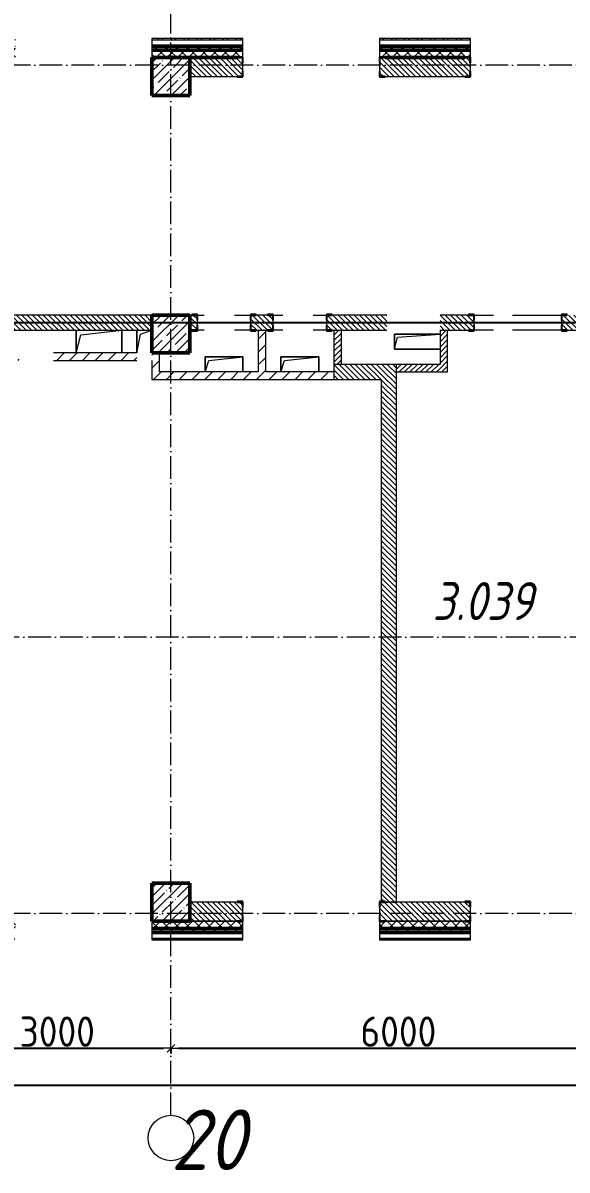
# Model space of a CAD drawing. Header units: millimetres. Extents: x -401725 to 250493, y 305116 to 802890.
# Drawn here: x 169527 to 176704, y 453809 to 468954 of the extents above; entities that cross this region are included whole.
import ezdxf

# ---------------------------------------------------------------- set-up
doc = ezdxf.new("R2010")
doc.units = ezdxf.units.MM
doc.linetypes.add('50_200_ШТРИХ_1Т_ш5_п1_п1_', pattern=[700, 500, -100, 0, -100])
for name, color, linetype, lineweight in [('A-____-____-DIMS', 7, 'Continuous', 9), ('A-FLOR-____-OTLN', 7, 'Continuous', 9), ('A-GENM-____-MCUT', 7, 'Continuous', 25), ('A-GENM-____-OTLN', 7, 'Continuous', 9), ('A-GENM-____-OTLN-1', 7, 'Continuous', 25), ('A-WALL-____-MCUT-2', 7, 'Continuous', 50), ('A-WALL-____-MCUT-3', 7, 'Continuous', 9), ('A-WALL-____-PATT-1', 7, 'Continuous', 9), ('A-WALL-FNSH-MCUT-1', 7, 'Continuous', 9), ('I-WALL-____-OTLN', 7, 'Continuous', 9), ('S-COLS-____-MCUT', 7, 'Continuous', 50), ('S-COLS-____-OTLN', 7, 'Continuous', 9), ('S-GRID-____-IDEN', 7, 'Continuous', 9), ('S-GRID-____-OTLN-1', 7, '50_200_ШТРИХ_1Т_ш5_п1_п1_', 9), ('Марки помещений', 7, 'Continuous', 9)]:
    doc.layers.add(name, color=color, linetype=linetype, lineweight=lineweight)
doc.styles.add('ISOCPEUR_I', font='isocpeui.ttf', dxfattribs={"width": 0.9, "height": 2.5})
doc.styles.add('ISOCPEUR_I_2', font='isocpeui.ttf', dxfattribs={"width": 0.85, "height": 2.3})
doc.styles.add('СПДС', font='isocpeur.ttf', dxfattribs={"width": 0.9})
doc.dimstyles.new('Размера А3', dxfattribs={"dimtxt": 200, "dimasz": 100, "dimexe": 70, "dimexo": 100, "dimgap": 20, "dimtad": 1, "dimdec": 0, "dimrnd": 10, "dimzin": 0, "dimdsep": 46, "dimtxsty": 'СПДС', "dimblk": 'ARROWHEAD_6', "dimcen": 1, "dimclrd": 256, "dimclre": 256, "dimclrt": 256, "dimazin": 0, "dimtfac": 1, "dimtdec": 0, "dimtmove": 2, "dimatfit": 3, "dimfxl": 1, "dimtolj": 1, "dimtzin": 0, "dimarcsym": 0})
pattern_1 = [(135, (142429.057, 459015.94), (-35.35534, -35.35534), [])]
pattern_2 = [(45, (142429.06, 459015.94), (-70.71068, 70.71068), []), (135, (142429.06, 459015.94), (-70.71068, -70.71068), [])]
pattern_3 = [(45, (142429.06, 459015.94), (-84.8528, 84.8528), [])]
pattern_4 = [(45, (142429.057, 459015.94), (-35.35534, 35.35534), [])]
pattern_5 = [(45, (142429.06, 459015.94), (-85.5366, 85.5366), []), (45, (142486.08, 459015.94), (-85.5366, 85.5366), [])]

# ---------------------------------------------------------------- blocks, each defined once
blk = doc.blocks.new('BSC_Колонна _Прямоугольная - 500х500-V74-АР1_План отверстий 3 этажа в осях 1-64_А-ГГ')
at = {"layer": 'S-COLS-____-OTLN'}
h = blk.add_hatch(dxfattribs=at)
h.set_pattern_fill('FP_111', color=256, style=0, pattern_type=2)
h.set_pattern_definition([(45, (-29050, 1668.96), (-114.04925, 114.04925), []), (45, (-28935.95, 1668.96), (-114.04925, 114.04925), [201.613, -40.323, 3.353, -36.97])])
h.paths.add_polyline_path([(-250, -250), (250, -250), (250, 250), (-250, 250)], flags=0)
at = {"layer": 'S-COLS-____-MCUT'}
for p, q in [((250, 250), (-250, 250)), ((-250, 250), (-250, -250)), ((250, -250), (250, 250)), ((-250, -250), (250, -250))]:
    blk.add_line(p, q, dxfattribs=at)
blk = doc.blocks.new('BSC_Колонна _Прямоугольная - 500х500-V75-АР1_План отверстий 3 этажа в осях 1-64_А-ГГ')
at = {"layer": 'S-COLS-____-OTLN'}
h = blk.add_hatch(dxfattribs=at)
h.set_pattern_fill('FP_112', color=256, style=0, pattern_type=2)
h.set_pattern_definition([(45, (-29050, -5831.04), (-114.04925, 114.04925), []), (45, (-28935.95, -5831.04), (-114.04925, 114.04925), [201.613, -40.323, 3.353, -36.97])])
h.paths.add_polyline_path([(-250, -250), (250, -250), (250, 250), (-250, 250)], flags=0)
at = {"layer": 'S-COLS-____-MCUT'}
for p, q in [((250, 250), (-250, 250)), ((-250, 250), (-250, -250)), ((250, -250), (250, 250)), ((-250, -250), (250, -250))]:
    blk.add_line(p, q, dxfattribs=at)
blk = doc.blocks.new('Фахверк_СКБ_Уголок - 250_2700-27497298-АР1_План отверстий 3 этажа в осях 1-64_А-ГГ')
at = {"layer": 'A-GENM-____-MCUT'}
for p, q in [((200, 181), (125, 181)), ((125, 181), (125, 106)), ((131, 106), (131, 175)), ((131, 175), (200, 175)), ((200, 175), (200, 181)), ((125, 106), (131, 106)), ((131, -6), (125, -6)), ((125, -6), (125, -81)), ((125, -81), (200, -81)), ((131, -75), (131, -6)), ((200, -75), (131, -75)), ((200, -81), (200, -75))]:
    blk.add_line(p, q, dxfattribs=at)
blk = doc.blocks.new('Фахверк_СКБ_Уголок - 200_3960_зеркало-28268689-АР1_План отверстий 3 этажа в осях 1-64_А-ГГ')
at = {"layer": 'A-GENM-____-MCUT'}
for p, q in [((200, 156), (125, 156)), ((125, 156), (125, 81)), ((200, 150), (200, 156)), ((125, 81), (131, 81)), ((131, 19), (125, 19)), ((125, 19), (125, -56)), ((131, 81), (131, 150)), ((131, 150), (200, 150)), ((131, -50), (131, 19)), ((125, -56), (200, -56)), ((200, -50), (131, -50)), ((200, -56), (200, -50))]:
    blk.add_line(p, q, dxfattribs=at)
blk = doc.blocks.new('Фахверк_СКБ_Уголок - 200_3960-28268576-АР1_План отверстий 3 этажа в осях 1-64_А-ГГ')
at = {"layer": 'A-GENM-____-MCUT'}
for p, q in [((200, 156), (125, 156)), ((125, 156), (125, 81)), ((200, 150), (200, 156)), ((125, 81), (131, 81)), ((131, 19), (125, 19)), ((125, 19), (125, -56)), ((131, 81), (131, 150)), ((131, 150), (200, 150)), ((131, -50), (131, 19)), ((125, -56), (200, -56)), ((200, -50), (131, -50)), ((200, -56), (200, -50))]:
    blk.add_line(p, q, dxfattribs=at)
blk = doc.blocks.new('154_Стойка_СКБ_Уголок - СМ-2180_200-28268025-АР1_План отверстий 3 этажа в осях 1-64_А-ГГ')
at = {"layer": 'A-GENM-____-MCUT'}
for p, q in [((125, 156), (125, 81)), ((200, 156), (125, 156)), ((200, 150), (200, 156)), ((125, 81), (131, 81)), ((131, 19), (125, 19)), ((125, 19), (125, -56)), ((131, 81), (131, 150)), ((131, 150), (200, 150)), ((131, -50), (131, 19)), ((125, -56), (200, -56)), ((200, -50), (131, -50)), ((200, -56), (200, -50))]:
    blk.add_line(p, q, dxfattribs=at)
blk = doc.blocks.new('AR_Отверстие прямоугольное _в плите_ - AR_Отверстие прямоугольное _в плите_-V167-АР1_План отверстий 3 этажа в осях 1-64_А-ГГ')
at = {"layer": 'A-GENM-____-OTLN'}
for p, q in [((250, 100), (-250, 100)), ((-250, 100), (-250, -100)), ((-250, -100), (-200, 50)), ((-200, 50), (250, 100)), ((250, -100), (250, 100))]:
    blk.add_line(p, q, dxfattribs=at)
blk = doc.blocks.new('AR_Отверстие прямоугольное _в плите_ - AR_Отверстие прямоугольное _в плите_-V173-АР1_План отверстий 3 этажа в осях 1-64_А-ГГ')
at = {"layer": 'A-GENM-____-OTLN'}
for p, q in [((300, 100), (-300, 100)), ((-300, 100), (-300, -100)), ((-300, -100), (-260, 60)), ((-260, 60), (300, 100)), ((-300, -100), (300, -100))]:
    blk.add_line(p, q, dxfattribs=at)
blk = doc.blocks.new('AR_Отверстие прямоугольное _в плите_ - AR_Отверстие прямоугольное _в плите_-V190-АР1_План отверстий 3 этажа в осях 1-64_А-ГГ')
at = {"layer": 'A-GENM-____-OTLN'}
for p, q in [((-100, 150), (-100, -150)), ((-100, -150), (-50, 100)), ((-50, 100), (100, 150))]:
    blk.add_line(p, q, dxfattribs=at)
blk = doc.blocks.new('AR_Отверстие прямоугольное _в плите_ - AR_Отверстие прямоугольное _в плите_-V194-АР1_План отверстий 3 этажа в осях 1-64_А-ГГ')
at = {"layer": 'A-GENM-____-OTLN'}
for p, q in [((-300, 150), (-300, -150)), ((-300, -150), (-240, 90)), ((-240, 90), (300, 150)), ((300, -150), (300, 150))]:
    blk.add_line(p, q, dxfattribs=at)
blk = doc.blocks.new('Ось сетки - Круг_Ø6_00__ISO-2_5_0_9K_-25732049-АР1_План отверстий 3 этажа в осях 1-64_А-ГГ')
at = {"layer": 'S-GRID-____-IDEN'}
blk.add_circle((0, 0), 3, dxfattribs=at)
blk = doc.blocks.new('ARROWHEAD_6')
at = {"color": 0, "linetype": 'Continuous'}
for p, q in [((0, 0), (-1, 0)), ((-0.5, -0.5), (0.5, 0.5))]:
    blk.add_line(p, q, dxfattribs=at)
blk = doc.blocks.new('*D2522')
at = {"layer": 'A-____-____-DIMS', "lineweight": -2, "transparency": 16777216}
for p, q in [((168479, 455423), (168479, 455347)), ((168579, 455417), (171379, 455417)), ((171479, 455423), (171479, 455347))]:
    blk.add_line(p, q, dxfattribs=at)
at = {"layer": 'Defpoints', "color": 0, "transparency": 16777216}
for p in [(168479, 455523), (171479, 455523), (171479, 455417)]:
    blk.add_point(p, dxfattribs=at)
at = {"layer": 'A-____-____-DIMS', "lineweight": -2, "transparency": 16777216, "xscale": 100, "yscale": 100, "zscale": 100, "rotation": 180}
blk.add_blockref('ARROWHEAD_6', (168479, 455417), dxfattribs=at)
at = {"layer": 'A-____-____-DIMS', "lineweight": -2, "transparency": 16777216, "xscale": 100, "yscale": 100, "zscale": 100}
blk.add_blockref('ARROWHEAD_6', (171479, 455417), dxfattribs=at)
at = {"layer": 'A-____-____-DIMS', "transparency": 16777216, "insert": (169979, 455637), "char_height": 400, "attachment_point": 5, "style": 'СПДС'}
blk.add_mtext('\\A1;3000', dxfattribs=at)
blk = doc.blocks.new('*D2523')
at = {"layer": 'A-____-____-DIMS', "lineweight": -2, "transparency": 16777216}
for p, q in [((171479, 455423), (171479, 455347)), ((171579, 455417), (177379, 455417)), ((177479, 455423), (177479, 455347))]:
    blk.add_line(p, q, dxfattribs=at)
at = {"layer": 'Defpoints', "color": 0, "transparency": 16777216}
for p in [(171479, 455523), (177479, 455523), (177479, 455417)]:
    blk.add_point(p, dxfattribs=at)
at = {"layer": 'A-____-____-DIMS', "lineweight": -2, "transparency": 16777216, "xscale": 100, "yscale": 100, "zscale": 100, "rotation": 180}
blk.add_blockref('ARROWHEAD_6', (171479, 455417), dxfattribs=at)
at = {"layer": 'A-____-____-DIMS', "lineweight": -2, "transparency": 16777216, "xscale": 100, "yscale": 100, "zscale": 100}
blk.add_blockref('ARROWHEAD_6', (177479, 455417), dxfattribs=at)
at = {"layer": 'A-____-____-DIMS', "transparency": 16777216, "insert": (174479, 455637), "char_height": 400, "attachment_point": 5, "style": 'СПДС'}
blk.add_mtext('\\A1;6000', dxfattribs=at)
blk = doc.blocks.new('*D2543')
at = {"layer": 'A-____-____-DIMS', "lineweight": -2, "transparency": 16777216}
for p, q in [((140079, 454935), (140079, 454859)), ((140179, 454929), (243479, 454929)), ((243579, 454935), (243579, 454859))]:
    blk.add_line(p, q, dxfattribs=at)
at = {"layer": 'Defpoints', "color": 0, "transparency": 16777216}
for p in [(140079, 455035), (243579, 455035), (243579, 454929)]:
    blk.add_point(p, dxfattribs=at)
at = {"layer": 'A-____-____-DIMS', "lineweight": -2, "transparency": 16777216, "xscale": 100, "yscale": 100, "zscale": 100, "rotation": 180}
blk.add_blockref('ARROWHEAD_6', (140079, 454929), dxfattribs=at)
at = {"layer": 'A-____-____-DIMS', "lineweight": -2, "transparency": 16777216, "xscale": 100, "yscale": 100, "zscale": 100}
blk.add_blockref('ARROWHEAD_6', (243579, 454929), dxfattribs=at)
at = {"layer": 'A-____-____-DIMS', "transparency": 16777216, "insert": (191829, 455149), "char_height": 400, "attachment_point": 5, "style": 'СПДС'}
blk.add_mtext('\\A1;103500', dxfattribs=at)

msp = doc.modelspace()

# ---------------------------------------------------------------- hatches: boundary and pattern name
at = {"layer": 'A-WALL-____-PATT-1'}
h = msp.add_hatch(dxfattribs=at)
h.set_pattern_fill('FP_3', color=256, style=0, pattern_type=2)
h.set_pattern_definition(pattern_5)
h.paths.add_polyline_path([(180744.0567, 468726.983), (180744.0567, 468746.983), (180229.0567, 468746.983), (180229.0567, 468726.983)], flags=0)
h.paths.add_polyline_path([(177229.0567, 468726.983), (178429.0567, 468726.983), (178429.0567, 468746.983), (177229.0567, 468746.983)], flags=0)
h.paths.add_polyline_path([(175429.0567, 468726.983), (175429.0567, 468746.983), (174229.0567, 468746.983), (174229.737, 468726.983)], flags=0)
h.paths.add_polyline_path([(172429.0567, 468726.983), (172429.0567, 468746.983), (171229.0567, 468746.983), (171229.0567, 468726.983)], flags=0)
h.paths.add_polyline_path([(169429.0567, 468726.983), (169429.0567, 468746.983), (166279.0567, 468746.983), (166279.0567, 468726.983), (167159.8799, 468726.983)], flags=0)
h = msp.add_hatch(dxfattribs=at)
h.set_pattern_fill('FP_1', color=256, style=0, pattern_type=2)
h.set_pattern_definition(pattern_2)
h.paths.add_polyline_path([(216779.0567, 468596.983), (216779.0567, 468646.983), (210429.0567, 468646.983), (210429.0567, 468596.983), (216648.8799, 468596.983)], flags=0)
h.paths.add_polyline_path([(202509.1656, 468596.983), (202629.0567, 468596.983), (202629.0567, 468646.983), (201429.0567, 468646.983), (201429.0567, 468596.983)], flags=0)
h.paths.add_polyline_path([(199629.0567, 468596.983), (199629.0567, 468646.983), (198429.0567, 468646.983), (198429.0567, 468596.983), (198974.237, 468596.983)], flags=0)
h.paths.add_polyline_path([(196629.0567, 468596.983), (196629.0567, 468646.983), (195429.0567, 468646.983), (195429.0567, 468596.983), (195439.3085, 468596.983)], flags=0)
h.paths.add_polyline_path([(193629.0567, 468596.983), (193629.0567, 468646.983), (192429.0567, 468646.983), (192429.0567, 468596.983)], flags=0)
h.paths.add_polyline_path([(189429.0567, 468596.983), (190629.0567, 468596.983), (190629.0567, 468646.983), (189429.0567, 468646.983)], flags=0)
h.paths.add_polyline_path([(187629.0567, 468596.983), (187629.0567, 468646.983), (186429.0567, 468646.983), (186429.0567, 468596.983), (186601.987, 468596.983)], flags=0)
h.paths.add_polyline_path([(184629.0567, 468596.983), (184629.0567, 468646.983), (183429.0567, 468646.983), (183429.0567, 468596.983)], flags=0)
h.paths.add_polyline_path([(181299.5942, 468596.983), (181629.0567, 468596.983), (181629.0567, 468646.983), (180229.0567, 468646.983), (180229.0567, 468596.983)], flags=0)
h.paths.add_polyline_path([(177229.0567, 468596.983), (178429.0567, 468596.983), (178429.0567, 468646.983), (177229.0567, 468646.983)], flags=0)
h.paths.add_polyline_path([(175429.0567, 468596.983), (175429.0567, 468646.983), (174229.0567, 468646.983), (174229.737, 468596.983)], flags=0)
h.paths.add_polyline_path([(172429.0567, 468596.983), (172429.0567, 468646.983), (171229.0567, 468646.983), (171229.0567, 468596.983)], flags=0)
h.paths.add_polyline_path([(169429.0567, 468596.983), (169429.0567, 468646.983), (166259.0567, 468646.983), (166259.0567, 468596.983), (167159.8799, 468596.983)], flags=0)
h = msp.add_hatch(dxfattribs=at)
h.set_pattern_fill('FP_1', color=256, style=0, pattern_type=2)
h.set_pattern_definition(pattern_2)
h.paths.add_polyline_path([(216779.0567, 468496.983), (216779.0567, 468596.983), (210429.0567, 468596.983), (210429.0567, 468502.983), (210504.0567, 468502.983), (210504.0567, 468496.983), (216648.8799, 468496.983)], flags=0)
h.paths.add_polyline_path([(202509.1656, 468496.983), (202554.0567, 468496.983), (202554.0567, 468502.983), (202629.0567, 468502.983), (202629.0567, 468596.983), (201429.0567, 468596.983), (201429.0567, 468502.983), (201504.0567, 468502.983), (201504.0567, 468496.983), (202279.0567, 468496.983)], flags=0)
h.paths.add_polyline_path([(199554.0567, 468496.983), (199554.0567, 468502.983), (199629.0567, 468502.983), (199629.0567, 468596.983), (198429.0567, 468596.983), (198429.0567, 468502.983), (198504.0567, 468502.983), (198504.0567, 468496.983), (198974.237, 468496.983)], flags=0)
h.paths.add_polyline_path([(196554.0567, 468496.983), (196554.0567, 468502.983), (196629.0567, 468502.983), (196629.0567, 468596.983), (195429.0567, 468596.983), (195429.0567, 468502.983), (195504.0567, 468502.983), (195504.0567, 468496.983), (196279.0567, 468496.983)], flags=0)
h.paths.add_polyline_path([(193554.0567, 468496.983), (193554.0567, 468502.983), (193629.0567, 468502.983), (193629.0567, 468596.983), (192429.0567, 468596.983), (192429.0567, 468502.983), (192504.0567, 468502.983), (192504.0567, 468496.983), (192779.0567, 468496.983)], flags=0)
h.paths.add_polyline_path([(190554.0567, 468496.983), (190554.0567, 468502.983), (190629.0567, 468502.983), (190629.0567, 468596.983), (189429.0567, 468596.983), (189429.0567, 468502.983), (189504.0567, 468502.983), (189504.0567, 468496.983), (190136.9156, 468496.983)], flags=0)
h.paths.add_polyline_path([(186504.0567, 468496.983), (187554.0567, 468496.983), (187554.0567, 468502.983), (187629.0567, 468502.983), (187629.0567, 468596.983), (186429.0567, 468596.983), (186429.0567, 468502.983), (186504.0567, 468502.983)], flags=0)
h.paths.add_polyline_path([(183779.0567, 468496.983), (184554.0567, 468496.983), (184554.0567, 468502.983), (184629.0567, 468502.983), (184629.0567, 468596.983), (183429.0567, 468596.983), (183429.0567, 468502.983), (183504.0567, 468502.983), (183504.0567, 468496.983)], flags=0)
h.paths.add_polyline_path([(181299.5942, 468496.983), (181554.0567, 468496.983), (181554.0567, 468502.983), (181629.0567, 468502.983), (181629.0567, 468596.983), (180229.0567, 468596.983), (180229.0567, 468496.983), (181279.0567, 468496.983)], flags=0)
h.paths.add_polyline_path([(177764.6656, 468496.983), (178354.0567, 468496.983), (178354.0567, 468502.983), (178429.0567, 468502.983), (178429.0567, 468596.983), (177229.0567, 468596.983), (177229.0567, 468496.983), (177729.0567, 468496.983)], flags=0)
h.paths.add_polyline_path([(175354.0567, 468496.983), (175354.0567, 468502.983), (175429.0567, 468502.983), (175429.0567, 468596.983), (174229.0567, 468596.983), (174229.737, 468502.983), (174304.0567, 468502.983), (174304.0567, 468496.983)], flags=0)
h.paths.add_polyline_path([(172354.0567, 468496.983), (172354.0567, 468502.983), (172429.0567, 468502.983), (172429.0567, 468596.983), (171229.0567, 468596.983), (171229.0567, 468496.983), (171729.0567, 468496.983)], flags=0)
h.paths.add_polyline_path([(169354.0567, 468496.983), (169354.0567, 468502.983), (169429.0567, 468502.983), (169429.0567, 468596.983), (166259.0567, 468596.983), (166259.0567, 468496.983), (168729.0567, 468496.983)], flags=0)
h = msp.add_hatch(dxfattribs=at)
h.set_pattern_fill('FP_6', color=256, style=0, pattern_type=2)
h.set_pattern_definition(pattern_1)
h.paths.add_polyline_path([(174235.0567, 468246.983), (175423.0567, 468246.983), (175423.0567, 468315.983), (175429.0567, 468315.983), (175429.0567, 468427.983), (175423.0567, 468427.983), (175423.0567, 468496.983), (174235.0567, 468496.983), (174235.0567, 468427.983), (174229.0567, 468427.983), (174229.737, 468315.983), (174235.0567, 468315.983), (174235.0567, 468248.233)], flags=0)
h.paths.add_polyline_path([(172354.0567, 468246.983), (172423.0567, 468246.983), (172423.0567, 468315.983), (172429.0567, 468315.983), (172429.0567, 468427.983), (172423.0567, 468427.983), (172423.0567, 468496.983), (171729.0567, 468496.983), (171729.0567, 468246.983)], flags=0)
h = msp.add_hatch(dxfattribs=at)
h.set_pattern_fill('FP_6', color=256, style=0, pattern_type=2)
h.set_pattern_definition(pattern_1)
h.paths.add_polyline_path([(171229.0567, 464896.983), (171229.0567, 465096.983), (168729.0567, 465096.983), (168729.0567, 464896.983), (170694.8084, 464896.983)], flags=0)
h = msp.add_hatch(dxfattribs=at)
h.set_pattern_fill('FP_6', color=256, style=0, pattern_type=2)
h.set_pattern_definition(pattern_1)
h.paths.add_polyline_path([(176704.0567, 464896.983), (177229.0567, 464896.983), (177229.0567, 465096.983), (176635.0567, 465096.983), (176635.0567, 465027.983), (176629.0567, 465027.983), (176629.0567, 464965.983), (176635.0567, 464965.983), (176635.0567, 464896.983)], flags=0)
h.paths.add_polyline_path([(175404.0567, 464896.983), (175473.0567, 464896.983), (175473.0567, 464965.983), (175479.0567, 464965.983), (175479.0567, 465027.983), (175473.0567, 465027.983), (175473.0567, 465096.983), (175029.0567, 465096.983), (175029.0567, 464896.983)], flags=0)
h.paths.add_polyline_path([(174329.0567, 464896.983), (174329.0567, 465096.983), (173535.0567, 465096.983), (173535.0567, 465027.983), (173529.0567, 465027.983), (173529.0567, 464965.983), (173535.0567, 464965.983), (173535.0567, 464896.983), (174229.737, 464896.983)], flags=0)
h.paths.add_polyline_path([(172604.0567, 464896.983), (172823.0567, 464896.983), (172823.0567, 464965.983), (172829.0567, 464965.983), (172829.0567, 465027.983), (172823.0567, 465027.983), (172823.0567, 465096.983), (172535.0567, 465096.983), (172535.0567, 465027.983), (172529.0567, 465027.983), (172529.0567, 464965.983), (172535.0567, 464965.983), (172535.0567, 464896.983)], flags=0)
h.paths.add_polyline_path([(171729.0567, 464896.983), (171823.0567, 464896.983), (171823.0567, 464965.983), (171829.0567, 464965.983), (171829.0567, 465027.983), (171823.0567, 465027.983), (171823.0567, 465096.983), (171729.0567, 465096.983), (171729.0567, 464990.983)], flags=0)
h = msp.add_hatch(dxfattribs=at)
h.set_pattern_fill('FP_4', color=256, style=0, pattern_type=2)
h.set_pattern_definition(pattern_3)
h.paths.add_polyline_path([(172729.0567, 464346.983), (172729.0567, 464896.983), (172629.0567, 464896.983), (172629.0567, 464346.983)], flags=0)
h = msp.add_hatch(dxfattribs=at)
h.set_pattern_fill('FP_5', color=256, style=0, pattern_type=2)
h.set_pattern_definition(pattern_4)
h.paths.add_polyline_path([(173729.0567, 464446.983), (173729.0567, 464896.983), (173629.0567, 464896.983), (173629.0567, 464446.983)], flags=0)
h = msp.add_hatch(dxfattribs=at)
h.set_pattern_fill('FP_5', color=256, style=0, pattern_type=2)
h.set_pattern_definition(pattern_4)
h.paths.add_polyline_path([(175129.0567, 464346.983), (175129.0567, 464896.983), (175029.0567, 464896.983), (175029.0567, 464346.983)], flags=0)
h = msp.add_hatch(dxfattribs=at)
h.set_pattern_fill('FP_4', color=256, style=0, pattern_type=2)
h.set_pattern_definition(pattern_3)
h.paths.add_polyline_path([(168729.0567, 464496.983), (169479.0567, 464496.983), (169479.0567, 464596.983), (168229.0567, 464596.983), (168229.0567, 464496.983)], flags=0)
h.paths.add_polyline_path([(169929.0567, 464496.983), (171029.0567, 464496.983), (171029.0567, 464596.983), (169929.0567, 464596.983)], flags=0)
h = msp.add_hatch(dxfattribs=at)
h.set_pattern_fill('FP_4', color=256, style=0, pattern_type=2)
h.set_pattern_definition(pattern_3)
h.paths.add_polyline_path([(171329.0567, 464346.983), (171329.0567, 464596.983), (171229.0567, 464596.983), (171229.0567, 464346.983)], flags=0)
h = msp.add_hatch(dxfattribs=at)
h.set_pattern_fill('FP_4', color=256, style=0, pattern_type=2)
h.set_pattern_definition(pattern_3)
h.paths.add_polyline_path([(172462.2727, 464246.983), (173629.0567, 464246.983), (173629.0567, 464346.983), (171229.0567, 464346.983), (171229.0567, 464246.983)], flags=0)
h = msp.add_hatch(dxfattribs=at)
h.set_pattern_fill('FP_6', color=256, style=0, pattern_type=2)
h.set_pattern_definition(pattern_1)
h.paths.add_polyline_path([(174254.0567, 464246.983), (174254.0567, 464446.983), (173629.0567, 464446.983), (173629.0567, 464246.983), (174229.737, 464246.983)], flags=0)
h = msp.add_hatch(dxfattribs=at)
h.set_pattern_fill('FP_6', color=256, style=0, pattern_type=2)
h.set_pattern_definition(pattern_1)
h.paths.add_polyline_path([(174454.0567, 457346.983), (174454.0567, 464446.983), (174254.0567, 464446.983), (174254.0567, 457352.983), (174304.0567, 457352.983), (174304.0567, 457346.983)], flags=0)
h = msp.add_hatch(dxfattribs=at)
h.set_pattern_fill('FP_5', color=256, style=0, pattern_type=2)
h.set_pattern_definition(pattern_4)
h.paths.add_polyline_path([(175029.0567, 464346.983), (175029.0567, 464446.983), (174454.0567, 464446.983), (174454.0567, 464346.983)], flags=0)
h = msp.add_hatch(dxfattribs=at)
h.set_pattern_fill('FP_6', color=256, style=0, pattern_type=2)
h.set_pattern_definition(pattern_1)
h.paths.add_polyline_path([(174235.0567, 457096.983), (175423.0567, 457096.983), (175423.0567, 457165.983), (175429.0567, 457165.983), (175429.0567, 457277.983), (175423.0567, 457277.983), (175423.0567, 457346.983), (174235.0567, 457346.983), (174235.0567, 457277.983), (174229.0567, 457277.983), (174229.737, 457165.983), (174235.0567, 457165.983)], flags=0)
h.paths.add_polyline_path([(172423.0567, 457096.983), (172423.0567, 457165.983), (172429.0567, 457165.983), (172429.0567, 457277.983), (172423.0567, 457277.983), (172423.0567, 457346.983), (171729.0567, 457346.983), (171729.0567, 457096.983), (172354.0567, 457096.983)], flags=0)
h = msp.add_hatch(dxfattribs=at)
h.set_pattern_fill('FP_1', color=256, style=0, pattern_type=2)
h.set_pattern_definition(pattern_2)
h.paths.add_polyline_path([(243179.0567, 456996.983), (243679.0567, 456996.983), (243679.0567, 457096.983), (234654.0567, 457096.983), (234654.0567, 457090.983), (234579.0567, 457090.983), (234579.0567, 456996.983), (243160.8442, 456996.983)], flags=0)
h.paths.add_polyline_path([(231672.3263, 456996.983), (232779.0567, 456996.983), (232779.0567, 457090.983), (232704.0567, 457090.983), (232704.0567, 457096.983), (224829.0567, 457096.983), (224829.0567, 456996.983), (231429.0567, 456996.983)], flags=0)
h.paths.add_polyline_path([(223829.0567, 456996.983), (223829.0567, 457096.983), (222704.0567, 457096.983), (222704.0567, 457090.983), (222629.0567, 457090.983), (222629.0567, 456996.983), (223718.737, 456996.983)], flags=0)
h.paths.add_polyline_path([(220829.0567, 456996.983), (220829.0567, 457090.983), (220754.0567, 457090.983), (220754.0567, 457096.983), (219704.0567, 457096.983), (219704.0567, 457090.983), (219629.0567, 457090.983), (219629.0567, 456996.983), (220183.8085, 456996.983)], flags=0)
h.paths.add_polyline_path([(217829.0567, 456996.983), (217829.0567, 457096.983), (216704.0567, 457096.983), (216704.0567, 457090.983), (216629.0567, 457090.983), (216629.0567, 456996.983), (216704.0567, 456996.983)], flags=0)
h.paths.add_polyline_path([(213429.0567, 456996.983), (214829.0567, 456996.983), (214829.0567, 457096.983), (213504.0567, 457096.983), (213504.0567, 457090.983), (213429.0567, 457090.983)], flags=0)
h.paths.add_polyline_path([(211346.487, 456996.983), (211629.0567, 456996.983), (211629.0567, 457090.983), (211554.0567, 457090.983), (211554.0567, 457096.983), (210504.0567, 457096.983), (210504.0567, 457090.983), (210429.0567, 457090.983), (210429.0567, 456996.983), (210462.7549, 456996.983)], flags=0)
h.paths.add_polyline_path([(208629.0567, 456996.983), (208629.0567, 457096.983), (207504.0567, 457096.983), (207504.0567, 457090.983), (207429.0567, 457090.983), (207429.0567, 456996.983), (207504.0567, 456996.983)], flags=0)
h.paths.add_polyline_path([(205279.0567, 456996.983), (205629.0567, 456996.983), (205629.0567, 457090.983), (205554.0567, 457090.983), (205554.0567, 457096.983), (204504.0567, 457096.983), (204504.0567, 457090.983), (204429.0567, 457090.983), (204429.0567, 456996.983), (205160.362, 456996.983)], flags=0)
h.paths.add_polyline_path([(202629.0567, 456996.983), (202629.0567, 457090.983), (202554.0567, 457090.983), (202554.0567, 457096.983), (201504.0567, 457096.983), (201504.0567, 457090.983), (201429.0567, 457090.983), (201429.0567, 456996.983), (202509.1656, 456996.983)], flags=0)
h.paths.add_polyline_path([(199629.0567, 456996.983), (199629.0567, 457090.983), (199554.0567, 457090.983), (199554.0567, 457096.983), (198504.0567, 457096.983), (198504.0567, 457090.983), (198429.0567, 457090.983), (198429.0567, 456996.983), (198974.237, 456996.983)], flags=0)
h.paths.add_polyline_path([(195439.3085, 456996.983), (196629.0567, 456996.983), (196629.0567, 457090.983), (196554.0567, 457090.983), (196554.0567, 457096.983), (195504.0567, 457096.983), (195504.0567, 457090.983), (195429.0567, 457090.983), (195429.0567, 456996.983), (195435.0567, 456996.983)], flags=0)
h.paths.add_polyline_path([(192429.0567, 456996.983), (193629.0567, 456996.983), (193629.0567, 457090.983), (193554.0567, 457090.983), (193554.0567, 457096.983), (192504.0567, 457096.983), (192504.0567, 457090.983), (192429.0567, 457090.983)], flags=0)
h.paths.add_polyline_path([(187485.7192, 456996.983), (187629.0567, 456996.983), (187629.0567, 457090.983), (187554.0567, 457090.983), (187554.0567, 457096.983), (186504.0567, 457096.983), (186504.0567, 457090.983), (186429.0567, 457090.983), (186429.0567, 456996.983), (187279.0567, 456996.983)], flags=0)
h.paths.add_polyline_path([(184629.0567, 456996.983), (184629.0567, 457090.983), (184554.0567, 457090.983), (184554.0567, 457096.983), (183504.0567, 457096.983), (183504.0567, 457090.983), (183429.0567, 457090.983), (183429.0567, 456996.983), (184623.0567, 456996.983)], flags=0)
h.paths.add_polyline_path([(181299.5942, 456996.983), (181629.0567, 456996.983), (181629.0567, 457090.983), (181554.0567, 457091.6258), (181554.0567, 457096.983), (180229.0567, 457096.983), (180229.0567, 456996.983)], flags=0)
h.paths.add_polyline_path([(177764.6656, 456996.983), (178429.0567, 456996.983), (178429.0567, 457090.983), (178354.0567, 457090.983), (178354.0567, 457096.983), (177229.0567, 457096.983), (177229.0567, 456996.983)], flags=0)
h.paths.add_polyline_path([(175429.0567, 456996.983), (175429.0567, 457090.983), (175354.0567, 457090.983), (175354.0567, 457096.983), (174304.0567, 457096.983), (174304.0567, 457090.983), (174229.0567, 457090.983), (174229.737, 456996.983), (175423.0567, 456996.983)], flags=0)
h.paths.add_polyline_path([(172429.0567, 456996.983), (172429.0567, 457090.983), (172354.0567, 457090.983), (172354.0567, 457096.983), (171229.0567, 457096.983), (171229.0567, 456996.983), (171578.5406, 456996.983)], flags=0)
h.paths.add_polyline_path([(169429.0567, 456996.983), (169429.0567, 457090.983), (169354.0567, 457090.983), (169354.0567, 457096.983), (168229.0567, 457096.983), (168229.0567, 456996.983), (168927.3441, 456996.983)], flags=0)
h.paths.add_polyline_path([(166429.0567, 456996.983), (166429.0567, 457090.983), (166354.0567, 457090.983), (166354.0567, 457096.983), (165304.0567, 457096.983), (165304.0567, 457090.983), (165229.0567, 457090.983), (165229.0567, 456996.983), (165392.4156, 456996.983)], flags=0)
h.paths.add_polyline_path([(156555.0941, 456996.983), (157429.0567, 456996.983), (157429.0567, 457090.983), (157354.0567, 457090.983), (157354.0567, 457096.983), (156304.0567, 457096.983), (156304.0567, 457090.983), (156229.0567, 457090.983), (156229.0567, 456996.983)], flags=0)
h.paths.add_polyline_path([(154787.6298, 456996.983), (155229.0567, 456996.983), (155229.0567, 457090.983), (155154.0567, 457090.983), (155154.0567, 457096.983), (149904.0567, 457096.983), (149904.0567, 457090.983), (149829.0567, 457090.983), (149829.0567, 456996.983), (153329.0567, 456996.983)], flags=0)
h.paths.add_polyline_path([(147717.7727, 456996.983), (148829.0567, 456996.983), (148829.0567, 457090.983), (148754.0567, 457090.983), (148754.0567, 457096.983), (139979.0567, 457096.983), (139979.0567, 456996.983), (145950.3084, 456996.983)], flags=0)
h = msp.add_hatch(dxfattribs=at)
h.set_pattern_fill('FP_1', color=256, style=0, pattern_type=2)
h.set_pattern_definition(pattern_2)
h.paths.add_polyline_path([(243679.0567, 456946.983), (243779.0567, 456946.983), (243779.0567, 456996.983), (234579.0567, 456996.983), (234579.0567, 456946.983), (243160.8442, 456946.983)], flags=0)
h.paths.add_polyline_path([(231672.3263, 456946.983), (232779.0567, 456946.983), (232779.0567, 456996.983), (224829.0567, 456996.983), (224829.0567, 456946.983), (230788.5942, 456946.983)], flags=0)
h.paths.add_polyline_path([(223718.737, 456946.983), (223829.0567, 456946.983), (223829.0567, 456996.983), (222629.0567, 456996.983), (222629.0567, 456946.983), (222835.0049, 456946.983)], flags=0)
h.paths.add_polyline_path([(219629.0567, 456946.983), (220829.0567, 456946.983), (220829.0567, 456996.983), (219629.0567, 456996.983)], flags=0)
h.paths.add_polyline_path([(216648.8799, 456946.983), (217829.0567, 456946.983), (217829.0567, 456996.983), (216629.0567, 456996.983), (216629.0567, 456946.983)], flags=0)
h.paths.add_polyline_path([(214829.0567, 456946.983), (214829.0567, 456996.983), (213429.0567, 456996.983), (213429.0567, 456946.983), (213997.6835, 456946.983)], flags=0)
h.paths.add_polyline_path([(211629.0567, 456946.983), (211629.0567, 456996.983), (210429.0567, 456996.983), (210429.0567, 456946.983), (211346.487, 456946.983)], flags=0)
h.paths.add_polyline_path([(208629.0567, 456946.983), (208629.0567, 456996.983), (207429.0567, 456996.983), (207429.0567, 456946.983)], flags=0)
h.paths.add_polyline_path([(205629.0567, 456946.983), (205629.0567, 456996.983), (204429.0567, 456996.983), (204429.0567, 456946.983), (205160.362, 456946.983)], flags=0)
h.paths.add_polyline_path([(201429.0567, 456946.983), (202629.0567, 456946.983), (202629.0567, 456996.983), (201429.0567, 456996.983)], flags=0)
h.paths.add_polyline_path([(198429.0567, 456946.983), (199629.0567, 456946.983), (199629.0567, 456996.983), (198429.0567, 456996.983)], flags=0)
h.paths.add_polyline_path([(195439.3085, 456946.983), (196629.0567, 456946.983), (196629.0567, 456996.983), (195429.0567, 456996.983), (195429.0567, 456946.983)], flags=0)
h.paths.add_polyline_path([(193629.0567, 456946.983), (193629.0567, 456996.983), (192429.0567, 456996.983), (192429.0567, 456946.983), (192788.112, 456946.983)], flags=0)
h.paths.add_polyline_path([(187485.7192, 456946.983), (187629.0567, 456946.983), (187629.0567, 456996.983), (186429.0567, 456996.983), (186429.0567, 456946.983), (186601.987, 456946.983)], flags=0)
h.paths.add_polyline_path([(184629.0567, 456946.983), (184629.0567, 456996.983), (183429.0567, 456996.983), (183429.0567, 456946.983), (183950.7906, 456946.983)], flags=0)
h.paths.add_polyline_path([(181299.5942, 456946.983), (181629.0567, 456946.983), (181629.0567, 456996.983), (180229.0567, 456996.983), (180229.0567, 456946.983)], flags=0)
h.paths.add_polyline_path([(178429.0567, 456946.983), (178429.0567, 456996.983), (177229.0567, 456996.983), (177229.0567, 456946.983), (177764.6656, 456946.983)], flags=0)
h.paths.add_polyline_path([(175429.0567, 456946.983), (175429.0567, 456996.983), (174229.0567, 456996.983), (174229.737, 456946.983)], flags=0)
h.paths.add_polyline_path([(172429.0567, 456946.983), (172429.0567, 456996.983), (171229.0567, 456996.983), (171229.0567, 456946.983), (171578.5406, 456946.983)], flags=0)
h.paths.add_polyline_path([(169429.0567, 456946.983), (169429.0567, 456996.983), (168229.0567, 456996.983), (168229.0567, 456946.983), (168927.3441, 456946.983)], flags=0)
h.paths.add_polyline_path([(165392.4156, 456946.983), (166429.0567, 456946.983), (166429.0567, 456996.983), (165229.0567, 456996.983), (165229.0567, 456946.983)], flags=0)
h.paths.add_polyline_path([(156229.0567, 456946.983), (157429.0567, 456946.983), (157429.0567, 456996.983), (156229.0567, 456996.983)], flags=0)
h.paths.add_polyline_path([(155229.0567, 456946.983), (155229.0567, 456996.983), (149829.0567, 456996.983), (149829.0567, 456946.983), (154787.6298, 456946.983)], flags=0)
h.paths.add_polyline_path([(148601.5048, 456946.983), (148829.0567, 456946.983), (148829.0567, 456996.983), (139879.0567, 456996.983), (139879.0567, 456946.983), (147717.7727, 456946.983)], flags=0)
h = msp.add_hatch(dxfattribs=at)
h.set_pattern_fill('FP_3', color=256, style=0, pattern_type=2)
h.set_pattern_definition(pattern_5)
h.paths.add_polyline_path([(180744.0567, 456846.983), (180744.0567, 456866.983), (180230.0567, 456866.983), (180230.0567, 456846.983)], flags=0)
h.paths.add_polyline_path([(178429.0567, 456846.983), (178429.0567, 456866.983), (177229.0567, 456866.983), (177229.0567, 456846.983), (177764.6656, 456846.983)], flags=0)
h.paths.add_polyline_path([(175429.0567, 456846.983), (175429.0567, 456866.983), (174230.0567, 456866.983), (174230.0567, 456846.983)], flags=0)
h.paths.add_polyline_path([(172429.0567, 456846.983), (172429.0567, 456866.983), (171229.0567, 456866.983), (171229.0567, 456846.983), (171578.5406, 456846.983)], flags=0)
h.paths.add_polyline_path([(168927.3441, 456846.983), (169429.0567, 456846.983), (169429.0567, 456866.983), (168230.0567, 456866.983), (168230.0567, 456846.983)], flags=0)
h.paths.add_polyline_path([(166429.0567, 456846.983), (166429.0567, 456866.983), (165229.0567, 456866.983), (165229.0567, 456846.983), (165392.4156, 456846.983)], flags=0)
h.paths.add_polyline_path([(156555.0941, 456846.983), (157429.0567, 456846.983), (157429.0567, 456866.983), (156229.0567, 456866.983), (156229.0567, 456846.983)], flags=0)
h.paths.add_polyline_path([(155229.0567, 456846.983), (155229.0567, 456866.983), (149829.0567, 456866.983), (149829.0567, 456846.983), (154787.6298, 456846.983)], flags=0)
h.paths.add_polyline_path([(148601.5048, 456846.983), (148829.0567, 456846.983), (148829.0567, 456866.983), (139749.0567, 456866.983), (139749.0567, 456846.983), (147717.7727, 456846.983)], flags=0)
at = {"layer": 'S-COLS-____-OTLN'}
h = msp.add_hatch(dxfattribs=at)
h.set_pattern_fill('FP_38', color=256, style=0, pattern_type=2)
h.set_pattern_definition([(45, (142429.06, 459015.94), (-114.04925, 114.04925), []), (45, (142543.1, 459015.94), (-114.04925, 114.04925), [201.612, -40.322, 3.353, -36.97])])
h.paths.add_polyline_path([(171229.0567, 467996.983), (171729.0567, 467996.983), (171729.0567, 468496.983), (171229.0567, 468496.983)], flags=0)

# ---------------------------------------------------------------- linework, layer by layer
at = {"color": 251, "ltscale": 0.6, "true_color": 0x636466}
msp.add_line((232747.844, 464996.983), (137760.2865, 464996.983), dxfattribs=at)
at = {"layer": 'A-FLOR-____-OTLN'}
for p, q in [((170229.0567, 464596.983), (170229.0567, 464896.983)), ((170829.0567, 464896.983), (170829.0567, 464596.983)), ((171029.0567, 464596.983), (171029.0567, 464896.983)), ((174429.0567, 464846.983), (175029.0567, 464846.983)), ((174429.0567, 464646.983), (174429.0567, 464846.983)), ((175029.0567, 464646.983), (174429.0567, 464646.983)), ((171929.0567, 464546.983), (172429.0567, 464546.983)), ((171929.0567, 464346.983), (171929.0567, 464546.983)), ((172429.0567, 464546.983), (172429.0567, 464346.983)), ((172929.0567, 464546.983), (173429.0567, 464546.983)), ((172929.0567, 464346.983), (172929.0567, 464546.983)), ((173429.0567, 464546.983), (173429.0567, 464346.983))]:
    msp.add_line(p, q, dxfattribs=at)
at = {"layer": 'A-WALL-____-MCUT-2'}
for p, q in [((172429.0567, 468646.983), (171229.0567, 468646.983)), ((172429.0567, 468596.983), (171229.0567, 468596.983)), ((175429.0567, 468646.983), (174229.0567, 468646.983)), ((175429.0567, 468596.983), (174229.0567, 468596.983)), ((171729.0567, 468496.983), (172354.0567, 468496.983)), ((174304.0567, 468496.983), (175354.0567, 468496.983)), ((171229.0567, 456996.983), (172429.0567, 456996.983)), ((171229.0567, 456946.983), (172429.0567, 456946.983)), ((174229.0567, 456996.983), (175429.0567, 456996.983)), ((174229.0567, 456946.983), (175429.0567, 456946.983))]:
    msp.add_line(p, q, dxfattribs=at)
at = {"layer": 'A-WALL-____-MCUT-3'}
for p, q in [((172429.0567, 468726.983), (171229.0567, 468726.983)), ((171229.0567, 468726.983), (171229.0567, 468496.983)), ((172429.0567, 468502.983), (172429.0567, 468726.983)), ((175429.0567, 468726.983), (174229.0567, 468726.983)), ((174229.0567, 468726.983), (174229.0567, 468502.983)), ((175429.0567, 468502.983), (175429.0567, 468726.983)), ((171229.0567, 468496.983), (171729.0567, 468496.983)), ((171729.0567, 468496.983), (171729.0567, 468246.983)), ((172429.0567, 468315.983), (172429.0567, 468427.983)), ((174229.0567, 468427.983), (174229.0567, 468315.983)), ((175429.0567, 468315.983), (175429.0567, 468427.983)), ((171729.0567, 468246.983), (172354.0567, 468246.983)), ((174304.0567, 468246.983), (175354.0567, 468246.983)), ((171229.0567, 465096.983), (168729.0567, 465096.983)), ((171754.0567, 465096.983), (171729.0567, 465096.983)), ((171829.0567, 464965.983), (171829.0567, 465027.983)), ((172529.0567, 465027.983), (172529.0567, 464965.983)), ((172754.0567, 465096.983), (172604.0567, 465096.983)), ((172829.0567, 464965.983), (172829.0567, 465027.983)), ((173529.0567, 465027.983), (173529.0567, 464965.983)), ((174329.0567, 465096.983), (173604.0567, 465096.983)), ((175404.0567, 465096.983), (175029.0567, 465096.983)), ((175479.0567, 464965.983), (175479.0567, 465027.983)), ((176629.0567, 465027.983), (176629.0567, 464965.983)), ((168729.0567, 464896.983), (171229.0567, 464896.983)), ((171729.0567, 464896.983), (171754.0567, 464896.983)), ((172604.0567, 464896.983), (172754.0567, 464896.983)), ((173604.0567, 464896.983), (174329.0567, 464896.983)), ((175029.0567, 464896.983), (175404.0567, 464896.983)), ((176704.0567, 464896.983), (177229.0567, 464896.983)), ((174454.0567, 464446.983), (173629.0567, 464446.983)), ((173629.0567, 464446.983), (173629.0567, 464246.983)), ((174454.0567, 457346.983), (174454.0567, 464446.983)), ((173629.0567, 464246.983), (174254.0567, 464246.983)), ((174254.0567, 464246.983), (174254.0567, 457352.983)), ((172354.0567, 457346.983), (171729.0567, 457346.983)), ((172429.0567, 457165.983), (172429.0567, 457277.983)), ((174229.0567, 457277.983), (174229.0567, 457165.983)), ((174304.0567, 457346.983), (174454.0567, 457346.983)), ((175354.0567, 457346.983), (174304.0567, 457346.983)), ((175429.0567, 457165.983), (175429.0567, 457277.983)), ((171229.0567, 457096.983), (171229.0567, 456866.983)), ((172354.0567, 457096.983), (171729.0567, 457096.983)), ((171729.0567, 457096.983), (172354.0567, 457096.983)), ((172429.0567, 456866.983), (172429.0567, 457090.983)), ((174229.0567, 457090.983), (174229.0567, 456866.983)), ((175354.0567, 457096.983), (174304.0567, 457096.983)), ((174304.0567, 457096.983), (175354.0567, 457096.983)), ((175429.0567, 456866.983), (175429.0567, 457090.983)), ((171229.0567, 456866.983), (172429.0567, 456866.983)), ((174229.0567, 456866.983), (175429.0567, 456866.983))]:
    msp.add_line(p, q, dxfattribs=at)
at = {"layer": 'A-WALL-FNSH-MCUT-1'}
for p, q in [((172429.0567, 468746.983), (171229.0567, 468746.983)), ((171229.0567, 468746.983), (171229.0567, 468726.983)), ((172429.0567, 468726.983), (172429.0567, 468746.983)), ((175429.0567, 468746.983), (174229.0567, 468746.983)), ((174229.0567, 468746.983), (174229.0567, 468726.983)), ((175429.0567, 468726.983), (175429.0567, 468746.983)), ((172429.0567, 468726.983), (172429.0567, 468726.983)), ((175429.0567, 468726.983), (175429.0567, 468726.983)), ((172629.0567, 464896.983), (172629.0567, 464346.983)), ((172729.0567, 464346.983), (172729.0567, 464896.983)), ((173629.0567, 464896.983), (173629.0567, 464446.983)), ((173729.0567, 464446.983), (173729.0567, 464896.983)), ((175029.0567, 464896.983), (175029.0567, 464896.983)), ((175029.0567, 464896.983), (175029.0567, 464446.983)), ((175129.0567, 464346.983), (175129.0567, 464896.983)), ((171029.0567, 464596.983), (169929.0567, 464596.983)), ((169929.0567, 464496.983), (171029.0567, 464496.983)), ((171229.0567, 464496.983), (171229.0567, 464246.983)), ((171329.0567, 464346.983), (171329.0567, 464596.983)), ((172629.0567, 464346.983), (171329.0567, 464346.983)), ((173629.0567, 464346.983), (172729.0567, 464346.983)), ((175029.0567, 464446.983), (174454.0567, 464446.983)), ((174454.0567, 464346.983), (175129.0567, 464346.983)), ((171229.0567, 464246.983), (173629.0567, 464246.983)), ((172429.0567, 456866.983), (171229.0567, 456866.983)), ((171229.0567, 456866.983), (171229.0567, 456846.983)), ((171229.0567, 456846.983), (172429.0567, 456846.983)), ((172429.0567, 456846.983), (172429.0567, 456866.983)), ((175429.0567, 456866.983), (174230.0567, 456866.983)), ((174230.0567, 456866.983), (174230.0567, 456846.983)), ((174230.0567, 456846.983), (175429.0567, 456846.983)), ((175429.0567, 456846.983), (175429.0567, 456866.983))]:
    msp.add_line(p, q, dxfattribs=at)
at = {"layer": 'I-WALL-____-OTLN'}
for p, q in [((171829.0567, 465096.983), (171919.0567, 465096.983)), ((172319.0567, 465096.983), (172529.0567, 465096.983)), ((172829.0567, 465096.983), (172954.0567, 465096.983)), ((173354.0567, 465096.983), (173529.0567, 465096.983)), ((175479.0567, 465096.983), (175734.0567, 465096.983)), ((175984.0567, 465096.983), (176629.0567, 465096.983)), ((171919.0567, 464896.983), (171829.0567, 464896.983)), ((172529.0567, 464896.983), (172319.0567, 464896.983)), ((172954.0567, 464896.983), (172829.0567, 464896.983)), ((173529.0567, 464896.983), (173354.0567, 464896.983)), ((175734.0567, 464896.983), (175479.0567, 464896.983)), ((176629.0567, 464896.983), (175984.0567, 464896.983))]:
    msp.add_line(p, q, dxfattribs=at)
at = {"layer": 'S-COLS-____-MCUT'}
for p, q in [((171729.0567, 468496.983), (171229.0567, 468496.983)), ((171229.0567, 468496.983), (171229.0567, 467996.983)), ((171729.0567, 467996.983), (171729.0567, 468496.983)), ((171229.0567, 467996.983), (171729.0567, 467996.983))]:
    msp.add_line(p, q, dxfattribs=at)
at = {"layer": 'S-GRID-____-OTLN-1', "color": 251, "ltscale": 0.6, "true_color": 0x636466}
for p, q in [((171479.0567, 454533.3346), (171479.0567, 469166.4803)), ((246503.4633, 468396.983), (137999.201, 468396.983)), ((246355.527, 460846.983), (137760.2865, 460846.983)), ((246503.4633, 457196.983), (137760.2865, 457196.983))]:
    msp.add_line(p, q, dxfattribs=at)

# ---------------------------------------------------------------- block references
at = {"layer": 'A-GENM-____-OTLN'}
for name, p in [('AR_Отверстие прямоугольное _в плите_ - AR_Отверстие прямоугольное _в плите_-V194-АР1_План отверстий 3 этажа в осях 1-64_А-ГГ', (170529.0567, 464746.983)), ('AR_Отверстие прямоугольное _в плите_ - AR_Отверстие прямоугольное _в плите_-V190-АР1_План отверстий 3 этажа в осях 1-64_А-ГГ', (171129.0567, 464746.983)), ('AR_Отверстие прямоугольное _в плите_ - AR_Отверстие прямоугольное _в плите_-V173-АР1_План отверстий 3 этажа в осях 1-64_А-ГГ', (174729.0567, 464746.983)), ('AR_Отверстие прямоугольное _в плите_ - AR_Отверстие прямоугольное _в плите_-V167-АР1_План отверстий 3 этажа в осях 1-64_А-ГГ', (172179.0567, 464446.983)), ('AR_Отверстие прямоугольное _в плите_ - AR_Отверстие прямоугольное _в плите_-V167-АР1_План отверстий 3 этажа в осях 1-64_А-ГГ', (173179.0567, 464446.983))]:
    msp.add_blockref(name, p, dxfattribs=at)
at = {"layer": 'A-GENM-____-OTLN-1', "rotation": 180}
for name, p in [('Фахверк_СКБ_Уголок - 250_2700-27497298-АР1_План отверстий 3 этажа в осях 1-64_А-ГГ', (172554.0567, 468421.983)), ('Фахверк_СКБ_Уголок - 250_2700-27497298-АР1_План отверстий 3 этажа в осях 1-64_А-ГГ', (175554.0567, 468421.983)), ('Фахверк_СКБ_Уголок - 200_3960_зеркало-28268689-АР1_План отверстий 3 этажа в осях 1-64_А-ГГ', (171954.0567, 465046.983)), ('Фахверк_СКБ_Уголок - 200_3960_зеркало-28268689-АР1_План отверстий 3 этажа в осях 1-64_А-ГГ', (172954.0567, 465046.983)), ('154_Стойка_СКБ_Уголок - СМ-2180_200-28268025-АР1_План отверстий 3 этажа в осях 1-64_А-ГГ', (175604.0567, 465046.983)), ('Фахверк_СКБ_Уголок - 250_2700-27497298-АР1_План отверстий 3 этажа в осях 1-64_А-ГГ', (172554.0567, 457271.983)), ('Фахверк_СКБ_Уголок - 250_2700-27497298-АР1_План отверстий 3 этажа в осях 1-64_А-ГГ', (175554.0567, 457271.983))]:
    msp.add_blockref(name, p, dxfattribs=at)
at = {"layer": 'A-GENM-____-OTLN-1'}
for name, p in [('Фахверк_СКБ_Уголок - 250_2700-27497298-АР1_План отверстий 3 этажа в осях 1-64_А-ГГ', (174104.0567, 468321.983)), ('Фахверк_СКБ_Уголок - 200_3960-28268576-АР1_План отверстий 3 этажа в осях 1-64_А-ГГ', (172404.0567, 464946.983)), ('154_Стойка_СКБ_Уголок - СМ-2180_200-28268025-АР1_План отверстий 3 этажа в осях 1-64_А-ГГ', (173404.0567, 464946.983)), ('154_Стойка_СКБ_Уголок - СМ-2180_200-28268025-АР1_План отверстий 3 этажа в осях 1-64_А-ГГ', (176504.0567, 464946.983)), ('Фахверк_СКБ_Уголок - 250_2700-27497298-АР1_План отверстий 3 этажа в осях 1-64_А-ГГ', (174104.0567, 457171.983))]:
    msp.add_blockref(name, p, dxfattribs=at)
at = {"layer": 'S-COLS-____-OTLN'}
for name, p in [('BSC_Колонна _Прямоугольная - 500х500-V75-АР1_План отверстий 3 этажа в осях 1-64_А-ГГ', (171479.0567, 464846.983)), ('BSC_Колонна _Прямоугольная - 500х500-V74-АР1_План отверстий 3 этажа в осях 1-64_А-ГГ', (171479.0567, 457346.983))]:
    msp.add_blockref(name, p, dxfattribs=at)
at = {"layer": 'S-GRID-____-IDEN', "xscale": 99.99999999999993, "yscale": 99.99999999999993, "zscale": 99.99999999999993}
msp.add_blockref('Ось сетки - Круг_Ø6_00__ISO-2_5_0_9K_-25732049-АР1_План отверстий 3 этажа в осях 1-64_А-ГГ', (171479.0567, 454233.3346), dxfattribs=at)

# ---------------------------------------------------------------- texts
at = {"layer": 'S-GRID-____-IDEN', "insert": (171475.7935, 454609.363), "char_height": 800, "width": 404.0505, "attachment_point": 1, "style": 'ISOCPEUR_I'}
msp.add_mtext('20', dxfattribs=at)
at = {"layer": 'Марки помещений', "insert": (174930.4278, 461571.6303), "char_height": 500, "width": 785.65375, "attachment_point": 1, "style": 'ISOCPEUR_I_2'}
msp.add_mtext('3.039', dxfattribs=at)

# ---------------------------------------------------------------- dimensions: what is measured, and where the dimension line sits
at = {"layer": 'A-____-____-DIMS'}
for base, p1, p2, picture, middle in [((171479.0567, 455417.418), (168479.0567, 455523.484), (171479.0567, 455523.484), '*D2522', (169979.0567, 455637.418)), ((177479.0567, 455417.418), (171479.0567, 455523.484), (177479.0567, 455523.484), '*D2523', (174479.0567, 455637.418)), ((243579.0567, 454929.2109), (140079.0567, 455035.2769), (243579.0567, 455035.2769), '*D2543', (191829.0567, 455149.2109))]:
    dim = msp.add_linear_dim(base=base, p1=p1, p2=p2, dimstyle='Размера А3', override={"dimtxt": 400}, dxfattribs=at)
    dim.commit()
    dim.dimension.update_dxf_attribs({"geometry": picture, "text_midpoint": middle})

doc.saveas('drawing.dxf')
